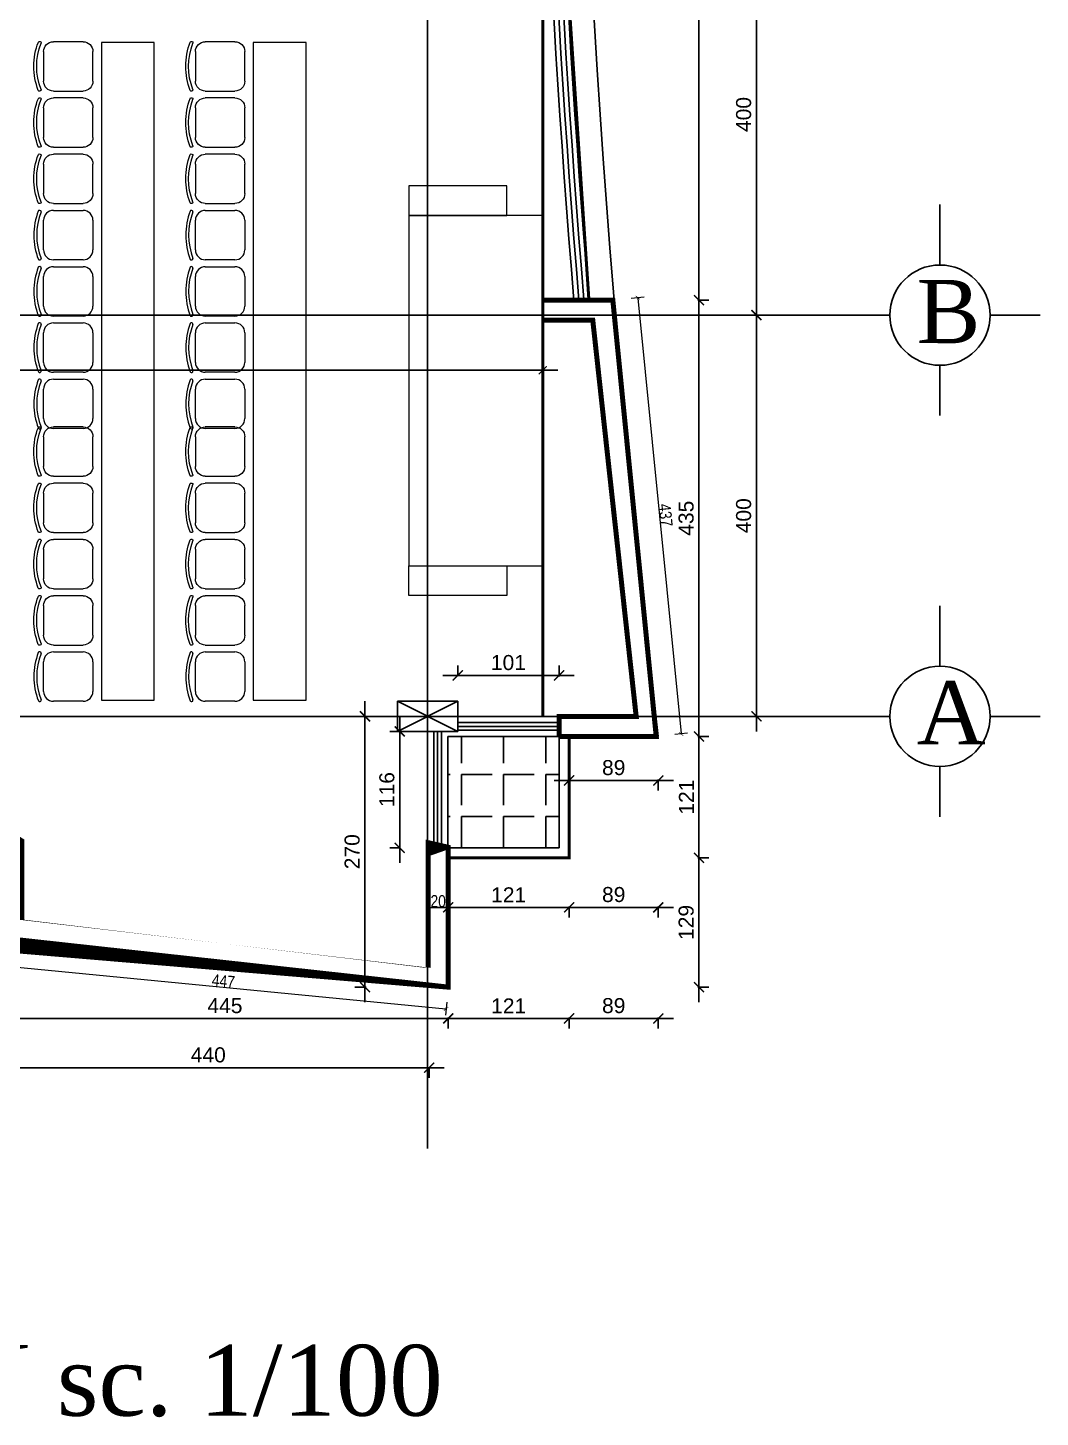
# Model space of a CAD drawing. Extents: x 250879 to 348495, y -51522 to -9360.
# Drawn here: x 280727 to 281737, y -23792 to -22406 of the extents above; entities that cross this region are included whole.
import ezdxf

# ---------------------------------------------------------------- set-up
doc = ezdxf.new("R2010")
doc.units = 0
doc.layers.get('0').update_dxf_attribs({"linetype": 'CONTINUOUS'})
doc.layers.get('DEFPOINTS').update_dxf_attribs({"color": 9, "linetype": 'CONTINUOUS'})
for name, color, linetype in [('AXIS', 1, 'CONTINUOUS'), ('COLUMN', 5, 'CONTINUOUS'), ('FURNITURE', 4, 'CONTINUOUS'), ('TEXT', 3, 'CONTINUOUS'), ('WALL', 7, 'CONTINUOUS'), ('WALL1', 2, 'CONTINUOUS')]:
    doc.layers.add(name, color=color, linetype=linetype)
doc.layers.add('dimention', color=151, linetype='CONTINUOUS', lineweight=13)
doc.layers.add('FURNITURE___EQUIPMENT', color=114, linetype='CONTINUOUS', lineweight=15)
doc.styles.get("Standard").update_dxf_attribs({"font": 'sanss___.ttf', "height": 15})
doc.styles.add('style2', font='romantic.ttf', dxfattribs={"height": 50})
doc.styles.add('yon', font='ARIALN.TTF')
doc.dimstyles.new('CM', dxfattribs={"dimscale": 0, "dimtxt": 12, "dimasz": 0.4, "dimexe": 50, "dimexo": 1000, "dimgap": 0.03, "dimtad": 1, "dimdec": 0, "dimzin": 0, "dimdsep": 46, "dimtxsty": 'yon', "dimblk": 'Ar thick3', "dimcen": 3, "dimdle": 8, "dimse1": 1, "dimse2": 1, "dimclrd": 8, "dimclre": 8, "dimclrt": 30, "dimadec": 0, "dimazin": 0, "dimtfac": 1, "dimtdec": 0, "dimtix": 1, "dimtmove": 1, "dimatfit": 3, "dimfxl": 50, "dimtolj": 1, "dimtzin": 0, "dimlwd": 9, "dimarcsym": 0})
doc.dimstyles.get("Standard").update_dxf_attribs({"dimtxt": 15, "dimasz": 10, "dimexe": 10, "dimexo": 30, "dimgap": 5, "dimtad": 1, "dimdec": 0, "dimdsep": 46, "dimtxsty": 'Standard', "dimblk1": 'ARCHTICK', "dimblk2": 'ARCHTICK', "dimsah": 1, "dimcen": 2.5, "dimdle": 15, "dimclrd": 3, "dimclre": 3, "dimclrt": 3, "dimazin": 0, "dimtfac": 1, "dimtdec": 0, "dimtmove": 2, "dimatfit": 2, "dimldrblk": 'ARCHTICK', "dimfxl": 1.045499999999997, "dimfxlon": 1, "dimtolj": 1, "dimtzin": 0, "dimarcsym": 0})
doc.dimstyles.new('STANDARD$0', dxfattribs={"dimscale": 0, "dimtxt": 12, "dimasz": 8, "dimexe": 15, "dimexo": 0.0625, "dimgap": 2, "dimtad": 1, "dimdec": 0, "dimzin": 0, "dimdsep": 46, "dimtxsty": 'Standard', "dimblk1": 'ARCHTICK', "dimblk2": 'ARCHTICK', "dimsah": 1, "dimcen": 0.09, "dimdle": 15, "dimclrd": 3, "dimclre": 3, "dimclrt": 3, "dimazin": 0, "dimtfac": 1, "dimtdec": 0, "dimtofl": 0, "dimtmove": 1, "dimatfit": 3, "dimldrblk": 'ARCHTICK', "dimfxl": 1.045499999999997, "dimfxlon": 1, "dimtolj": 1, "dimtzin": 0, "dimarcsym": 0})

# ---------------------------------------------------------------- blocks, each defined once
blk = doc.blocks.new('_ARCHTICK')
at = {"color": 0, "linetype": 'ByBlock', "const_width": 0.15}
blk.add_lwpolyline([(-0.5, -0.5), (0.5, 0.5)], dxfattribs=at)
blk = doc.blocks.new('*D134')
at = {"layer": 'DEFPOINTS', "color": 0, "linetype": 'ByBlock', "ltscale": 3, "transparency": 16777216}
for p in [(281387.1204456604, -22692.99755056205), (281453.9355623476, -22692.99755056205), (281446.8180637406, -23093.16213682806)]:
    blk.add_point(p, dxfattribs=at)
at = {"layer": 'WALL1', "color": 3, "linetype": 'ByBlock', "lineweight": -2, "ltscale": 3, "transparency": 16777216}
for p, q in [((281453.9355623476, -23108.16213682806), (281453.9355623476, -22677.99755056205)), ((281452.8900623476, -22692.99755056205), (281463.9355623476, -22692.99755056205)), ((281453.9355623476, -23093.16213682806), (281463.9355623476, -23093.16213682806))]:
    blk.add_line(p, q, dxfattribs=at)
at = {"layer": 'WALL1', "color": 3, "linetype": 'ByBlock', "lineweight": -2, "ltscale": 3, "transparency": 16777216, "xscale": 10, "yscale": 10, "zscale": 10}
for p, rotation in [((281453.9355623476, -22692.99755056205), 90), ((281453.9355623476, -23093.16213682806), 270)]:
    blk.add_blockref('_ARCHTICK', p, dxfattribs=dict(at, rotation=rotation))
at = {"layer": 'WALL1', "color": 3, "linetype": 'ByBlock', "ltscale": 3, "transparency": 16777216, "insert": (281441.2092248991, -22893.07984369501), "char_height": 15, "attachment_point": 5, "rotation": 90}
blk.add_mtext('\\A1;400', dxfattribs=at)
blk = doc.blocks.new('*D135')
at = {"layer": 'DEFPOINTS', "color": 0, "linetype": 'ByBlock', "ltscale": 3, "transparency": 16777216}
for p in [(281453.9355623476, -22292.83296429605), (281453.9355623476, -22292.83296429605), (281387.1204456604, -22692.99755056205)]:
    blk.add_point(p, dxfattribs=at)
at = {"layer": 'WALL1', "color": 3, "linetype": 'ByBlock', "lineweight": -2, "ltscale": 3, "transparency": 16777216}
for p, q in [((281453.9355623476, -22707.99755056205), (281453.9355623476, -22277.83296429605)), ((281453.9355623476, -22292.83296429605), (281443.9355623476, -22292.83296429605)), ((281452.8900623476, -22692.99755056205), (281463.9355623476, -22692.99755056205))]:
    blk.add_line(p, q, dxfattribs=at)
at = {"layer": 'WALL1', "color": 3, "linetype": 'ByBlock', "lineweight": -2, "ltscale": 3, "transparency": 16777216, "xscale": 10, "yscale": 10, "zscale": 10}
for p, rotation in [((281453.9355623476, -22292.83296429605), 90), ((281453.9355623476, -22692.99755056205), 270)]:
    blk.add_blockref('_ARCHTICK', p, dxfattribs=dict(at, rotation=rotation))
at = {"layer": 'WALL1', "color": 3, "linetype": 'ByBlock', "ltscale": 3, "transparency": 16777216, "insert": (281441.2092248991, -22492.91525742901), "char_height": 15, "attachment_point": 5, "rotation": 90}
blk.add_mtext('\\A1;400', dxfattribs=at)
blk = doc.blocks.new('*D140')
at = {"layer": 'DEFPOINTS', "color": 0, "linetype": 'ByBlock', "ltscale": 3, "transparency": 16777216}
for p in [(280687.1739184468, -23435.77807255471), (280687.1739184468, -23443.56578311225), (281127.6507965992, -23435.77807255471)]:
    blk.add_point(p, dxfattribs=at)
at = {"layer": 'WALL1', "color": 3, "linetype": 'ByBlock', "lineweight": -2, "ltscale": 3, "transparency": 16777216}
for p, q in [((281142.6507965992, -23443.56578311225), (280672.1739184468, -23443.56578311225)), ((280687.1739184468, -23443.56578311225), (280687.1739184468, -23453.56578311225)), ((281127.6507965992, -23443.56578311225), (281127.6507965992, -23453.56578311225))]:
    blk.add_line(p, q, dxfattribs=at)
at = {"layer": 'WALL1', "color": 3, "linetype": 'ByBlock', "lineweight": -2, "ltscale": 3, "transparency": 16777216, "xscale": 10, "yscale": 10, "zscale": 10, "rotation": 180}
blk.add_blockref('_ARCHTICK', (280687.1739184468, -23443.56578311225), dxfattribs=at)
at = {"layer": 'WALL1', "color": 3, "linetype": 'ByBlock', "lineweight": -2, "ltscale": 3, "transparency": 16777216, "xscale": 10, "yscale": 10, "zscale": 10}
blk.add_blockref('_ARCHTICK', (281127.6507965992, -23443.56578311225), dxfattribs=at)
at = {"layer": 'WALL1', "color": 3, "linetype": 'ByBlock', "ltscale": 3, "transparency": 16777216, "insert": (280907.412357523, -23430.83944566369), "char_height": 15, "attachment_point": 5}
blk.add_mtext('\\A1;440', dxfattribs=at)
blk = doc.blocks.new('*D142')
at = {"layer": 'DEFPOINTS', "color": 0, "linetype": 'Continuous', "transparency": 16777216}
for p in [(281240.9360987668, -22728.04623160288), (279489.8477660769, -22748.04623160442), (279489.8477660769, -22748.04623160442)]:
    blk.add_point(p, dxfattribs=at)
at = {"layer": 'WALL', "color": 3, "linetype": 'Continuous', "lineweight": -2, "transparency": 16777216}
for p, q in [((279489.8477660769, -22748.04623160442), (279489.8477660769, -22733.04623160442)), ((281255.9360987668, -22748.04623160442), (279474.8477660769, -22748.04623160442)), ((281240.9360987668, -22747.00073160442), (281240.9360987668, -22763.04623160442))]:
    blk.add_line(p, q, dxfattribs=at)
at = {"layer": 'WALL', "color": 3, "linetype": 'Continuous', "lineweight": -2, "transparency": 16777216, "xscale": 8, "yscale": 8, "zscale": 8, "rotation": 180}
blk.add_blockref('_ARCHTICK', (279489.8477660769, -22748.04623160442), dxfattribs=at)
at = {"layer": 'WALL', "color": 3, "linetype": 'Continuous', "lineweight": -2, "transparency": 16777216, "xscale": 8, "yscale": 8, "zscale": 8}
blk.add_blockref('_ARCHTICK', (281240.9360987668, -22748.04623160442), dxfattribs=at)
at = {"layer": 'WALL', "color": 3, "linetype": 'Continuous', "transparency": 16777216, "insert": (280365.3919324218, -22738.31989415587), "char_height": 15, "attachment_point": 5}
blk.add_mtext('\\A1;1751', dxfattribs=at)
blk = doc.blocks.new('*D202')
at = {"layer": 'DEFPOINTS', "color": 0, "linetype": 'ByBlock', "ltscale": 3, "transparency": 16777216}
for p in [(281267.183800249, -23113.16213682841), (281356.1204456605, -23113.16213682806), (281356.1204456605, -23157.08434912993)]:
    blk.add_point(p, dxfattribs=at)
at = {"layer": 'WALL1', "color": 3, "linetype": 'ByBlock', "lineweight": -2, "ltscale": 3, "transparency": 16777216}
for p, q in [((281252.183800249, -23157.08434912993), (281371.1204456605, -23157.08434912993)), ((281267.183800249, -23156.03884912993), (281267.183800249, -23167.08434912993)), ((281356.1204456605, -23156.03884912993), (281356.1204456605, -23167.08434912993))]:
    blk.add_line(p, q, dxfattribs=at)
at = {"layer": 'WALL1', "color": 3, "linetype": 'ByBlock', "lineweight": -2, "ltscale": 3, "transparency": 16777216, "xscale": 10, "yscale": 10, "zscale": 10, "rotation": 180}
blk.add_blockref('_ARCHTICK', (281267.183800249, -23157.08434912993), dxfattribs=at)
at = {"layer": 'WALL1', "color": 3, "linetype": 'ByBlock', "lineweight": -2, "ltscale": 3, "transparency": 16777216, "xscale": 10, "yscale": 10, "zscale": 10}
blk.add_blockref('_ARCHTICK', (281356.1204456605, -23157.08434912993), dxfattribs=at)
at = {"layer": 'WALL1', "color": 3, "linetype": 'ByBlock', "ltscale": 3, "transparency": 16777216, "insert": (281311.6521229548, -23144.35801168137), "char_height": 15, "attachment_point": 5}
blk.add_mtext('\\A1;89', dxfattribs=at)
blk = doc.blocks.new('COLUMN')
at = {"layer": 'AXIS'}
for p, q in [((236924.6994773077, -9644.256519553426), (236984.6994773077, -9674.256519553426)), ((236984.6994773077, -9644.256519553426), (236924.6994773077, -9674.256519553426))]:
    blk.add_line(p, q, dxfattribs=at)
at = {"layer": 'COLUMN'}
blk.add_lwpolyline([(236924.6994773077, -9644.256519553426), (236984.6994773077, -9644.256519553426), (236984.6994773077, -9674.256519553426), (236924.6994773077, -9674.256519553426)], close=True, dxfattribs=at)
blk = doc.blocks.new('TAB-5')
at = {"layer": 'FURNITURE', "lineweight": 0}
for p, q in [((-538.5593820248613, 1187.717737320665), (-238.5593820248614, 1187.717737320665)), ((-638.5593820248612, 787.7177373206648), (-638.5593820248612, 1087.717737320665)), ((-138.5593820248614, 1087.717737320665), (-138.5593820248614, 787.7177373206648)), ((-238.5593820248614, 687.7177373206648), (-538.5593820248613, 687.7177373206648))]:
    blk.add_line(p, q, dxfattribs=at)
for centre, radius, start, end in [((-388.5593820248613, 605.2085788946424), 680.9450584492434, 69.01053085055398, 111.1600114432705), ((-620.8146965580526, 1229.186364258959), 20.08761812919474, 170.1282860094224, 222.6470650149485), ((-630.7529582679854, 1230.9158132179), 9.999999999999998, 111.1600114432705, 170.1282860094224), ((-538.5593820248613, 1087.717737320665), 100, 90, 180), ((-628.2345515308552, 1222.352200689303), 9.999999999999998, 222.6470650149485, 291.2242812019994), ((-388.5593820248613, 605.2085788946424), 652.0501769492972, 68.89477812325246, 111.2242812019992), ((-238.5593820248614, 1087.717737320665), 100, 0, 90), ((-150.1671394524164, 1222.848907468171), 9.999999999999998, 248.8947781232525, 321.0795235193371), ((-148.2293088491424, 1231.633935489677), 9.999999999999998, 14.04189009814388, 69.01053085055398), ((-158.0154947548872, 1229.186364258959), 20.08761812919474, 321.0795235193371, 14.04189009814388), ((-538.5593820248613, 787.7177373206648), 100, 180, 270), ((-238.5593820248614, 787.7177373206648), 100, 270, 0)]:
    blk.add_arc(centre, radius, start, end, dxfattribs=at)
blk = doc.blocks.new('*D1261')
at = {"layer": 'DEFPOINTS', "color": 0, "linetype": 'ByBlock', "ltscale": 3, "transparency": 16777216}
for p in [(280701.4425524132, -23319.88118622795), (281146.6216460865, -23363.16213682573), (281146.6216460865, -23394.47647080908)]:
    blk.add_point(p, dxfattribs=at)
at = {"layer": 'WALL1', "color": 3, "linetype": 'ByBlock', "lineweight": -2, "ltscale": 3, "transparency": 16777216}
for p, q in [((280686.4425524132, -23394.47647080908), (281161.6216460865, -23394.47647080908)), ((280701.4425524132, -23393.43097080908), (280701.4425524132, -23404.47647080908)), ((281146.6216460865, -23393.43097080908), (281146.6216460865, -23404.47647080908))]:
    blk.add_line(p, q, dxfattribs=at)
at = {"layer": 'WALL1', "color": 3, "linetype": 'ByBlock', "lineweight": -2, "ltscale": 3, "transparency": 16777216, "xscale": 10, "yscale": 10, "zscale": 10, "rotation": 180}
blk.add_blockref('_ARCHTICK', (280701.4425524132, -23394.47647080908), dxfattribs=at)
at = {"layer": 'WALL1', "color": 3, "linetype": 'ByBlock', "lineweight": -2, "ltscale": 3, "transparency": 16777216, "xscale": 10, "yscale": 10, "zscale": 10}
blk.add_blockref('_ARCHTICK', (281146.6216460865, -23394.47647080908), dxfattribs=at)
at = {"layer": 'WALL1', "color": 3, "linetype": 'ByBlock', "ltscale": 3, "transparency": 16777216, "insert": (280924.0320992499, -23381.75013336052), "char_height": 15, "attachment_point": 5}
blk.add_mtext('\\A1;445', dxfattribs=at)
blk = doc.blocks.new('*D1262')
at = {"layer": 'DEFPOINTS', "color": 0, "linetype": 'ByBlock', "ltscale": 3, "transparency": 16777216}
for p in [(281267.183800249, -23234.22549141667), (281146.6216460865, -23363.16213682573), (281267.183800249, -23394.47647080908)]:
    blk.add_point(p, dxfattribs=at)
at = {"layer": 'WALL1', "color": 3, "linetype": 'ByBlock', "lineweight": -2, "ltscale": 3, "transparency": 16777216}
for p, q in [((281131.6216460865, -23394.47647080908), (281282.183800249, -23394.47647080908)), ((281146.6216460865, -23393.43097080908), (281146.6216460865, -23404.47647080908)), ((281267.183800249, -23393.43097080908), (281267.183800249, -23404.47647080908))]:
    blk.add_line(p, q, dxfattribs=at)
at = {"layer": 'WALL1', "color": 3, "linetype": 'ByBlock', "lineweight": -2, "ltscale": 3, "transparency": 16777216, "xscale": 10, "yscale": 10, "zscale": 10, "rotation": 180}
blk.add_blockref('_ARCHTICK', (281146.6216460865, -23394.47647080908), dxfattribs=at)
at = {"layer": 'WALL1', "color": 3, "linetype": 'ByBlock', "lineweight": -2, "ltscale": 3, "transparency": 16777216, "xscale": 10, "yscale": 10, "zscale": 10}
blk.add_blockref('_ARCHTICK', (281267.183800249, -23394.47647080908), dxfattribs=at)
at = {"layer": 'WALL1', "color": 3, "linetype": 'ByBlock', "ltscale": 3, "transparency": 16777216, "insert": (281206.9027231678, -23381.97647080908), "char_height": 15, "attachment_point": 5}
blk.add_mtext('\\A1;121', dxfattribs=at)
blk = doc.blocks.new('*D1263')
at = {"layer": 'DEFPOINTS', "color": 0, "linetype": 'ByBlock', "ltscale": 3, "transparency": 16777216}
for p in [(281356.1204456615, -23113.16213683572), (281267.183800249, -23234.22549141667), (281356.1204456615, -23394.47647080908)]:
    blk.add_point(p, dxfattribs=at)
at = {"layer": 'WALL1', "color": 3, "linetype": 'ByBlock', "lineweight": -2, "ltscale": 3, "transparency": 16777216}
for p, q in [((281252.183800249, -23394.47647080908), (281371.1204456615, -23394.47647080908)), ((281267.183800249, -23393.43097080908), (281267.183800249, -23404.47647080908)), ((281356.1204456615, -23393.43097080908), (281356.1204456615, -23404.47647080908))]:
    blk.add_line(p, q, dxfattribs=at)
at = {"layer": 'WALL1', "color": 3, "linetype": 'ByBlock', "lineweight": -2, "ltscale": 3, "transparency": 16777216, "xscale": 10, "yscale": 10, "zscale": 10, "rotation": 180}
blk.add_blockref('_ARCHTICK', (281267.183800249, -23394.47647080908), dxfattribs=at)
at = {"layer": 'WALL1', "color": 3, "linetype": 'ByBlock', "lineweight": -2, "ltscale": 3, "transparency": 16777216, "xscale": 10, "yscale": 10, "zscale": 10}
blk.add_blockref('_ARCHTICK', (281356.1204456615, -23394.47647080908), dxfattribs=at)
at = {"layer": 'WALL1', "color": 3, "linetype": 'ByBlock', "ltscale": 3, "transparency": 16777216, "insert": (281311.6521229552, -23381.75013336052), "char_height": 15, "attachment_point": 5}
blk.add_mtext('\\A1;89', dxfattribs=at)
blk = doc.blocks.new('*D1264')
at = {"layer": 'DEFPOINTS', "color": 0, "linetype": 'ByBlock', "ltscale": 3, "transparency": 16777216}
for p in [(281072.8679392337, -23093.16213682806), (281063.6329691011, -23363.16213682573), (281146.6216460865, -23363.16213682573)]:
    blk.add_point(p, dxfattribs=at)
at = {"layer": 'WALL1', "color": 3, "linetype": 'ByBlock', "lineweight": -2, "ltscale": 3, "transparency": 16777216}
for p, q in [((281063.6329691011, -23078.16213682806), (281063.6329691011, -23378.16213682573)), ((281063.6329691011, -23093.16213682806), (281053.6329691011, -23093.16213682806)), ((281064.6784691011, -23363.16213682573), (281053.6329691011, -23363.16213682573))]:
    blk.add_line(p, q, dxfattribs=at)
at = {"layer": 'WALL1', "color": 3, "linetype": 'ByBlock', "lineweight": -2, "ltscale": 3, "transparency": 16777216, "xscale": 10, "yscale": 10, "zscale": 10}
for p, rotation in [((281063.6329691011, -23093.16213682806), 90), ((281063.6329691011, -23363.16213682573), 270)]:
    blk.add_blockref('_ARCHTICK', p, dxfattribs=dict(at, rotation=rotation))
at = {"layer": 'WALL1', "color": 3, "linetype": 'ByBlock', "ltscale": 3, "transparency": 16777216, "insert": (281050.9066316525, -23228.16213682685), "char_height": 15, "attachment_point": 5, "rotation": 90}
blk.add_mtext('\\A1;270', dxfattribs=at)
blk = doc.blocks.new('Ar thick3')
at = {"layer": 'dimention'}
blk.add_line((0, 16.22270537386066), (0, -16.22270537385884), dxfattribs=at)
at = {"layer": 'dimention', "const_width": 1.5}
blk.add_lwpolyline([(-5, -5.099295543877815), (5, 4.900704456122184)], dxfattribs=at)
blk = doc.blocks.new('*D1265')
at = {"layer": 'DEFPOINTS', "color": 0, "linetype": 'Continuous', "transparency": 16777216}
for p in [(281126.6216460863, -23283.69381412002), (281146.6216460865, -23283.69381412002), (281146.6216460865, -23283.69381412002)]:
    blk.add_point(p, dxfattribs=at)
at = {"layer": 'WALL', "color": 8, "linetype": 'Continuous', "lineweight": 9, "transparency": 16777216}
blk.add_line((281127.0216460863, -23283.69381412002), (281146.2216460864, -23283.69381412002), dxfattribs=at)
at = {"layer": 'WALL', "color": 8, "linetype": 'Continuous', "lineweight": 9, "transparency": 16777216, "xscale": 0.4, "yscale": 0.4, "zscale": 0.4, "rotation": 180}
blk.add_blockref('Ar thick3', (281126.6216460863, -23283.69381412002), dxfattribs=at)
at = {"layer": 'WALL', "color": 8, "linetype": 'Continuous', "lineweight": 9, "transparency": 16777216, "xscale": 0.4, "yscale": 0.4, "zscale": 0.4}
blk.add_blockref('Ar thick3', (281146.6216460865, -23283.69381412002), dxfattribs=at)
at = {"layer": 'WALL', "color": 30, "linetype": 'Continuous', "transparency": 16777216, "insert": (281136.6216460863, -23277.53693826736), "char_height": 12, "attachment_point": 5, "style": 'yon'}
blk.add_mtext('\\A1;20', dxfattribs=at)
blk = doc.blocks.new('*D1266')
at = {"layer": 'DEFPOINTS', "color": 0, "linetype": 'ByBlock', "ltscale": 3, "transparency": 16777216}
for p in [(281267.183800249, -23234.22549141667), (281146.6216460865, -23283.69381412002), (281267.183800249, -23283.69381412002)]:
    blk.add_point(p, dxfattribs=at)
at = {"layer": 'WALL1', "color": 3, "linetype": 'ByBlock', "lineweight": -2, "ltscale": 3, "transparency": 16777216}
for p, q in [((281146.6216460865, -23283.69381412002), (281146.6216460865, -23273.69381412002)), ((281131.6216460865, -23283.69381412002), (281282.183800249, -23283.69381412002)), ((281267.183800249, -23282.64831412002), (281267.183800249, -23293.69381412002))]:
    blk.add_line(p, q, dxfattribs=at)
at = {"layer": 'WALL1', "color": 3, "linetype": 'ByBlock', "lineweight": -2, "ltscale": 3, "transparency": 16777216, "xscale": 10, "yscale": 10, "zscale": 10, "rotation": 180}
blk.add_blockref('_ARCHTICK', (281146.6216460865, -23283.69381412002), dxfattribs=at)
at = {"layer": 'WALL1', "color": 3, "linetype": 'ByBlock', "lineweight": -2, "ltscale": 3, "transparency": 16777216, "xscale": 10, "yscale": 10, "zscale": 10}
blk.add_blockref('_ARCHTICK', (281267.183800249, -23283.69381412002), dxfattribs=at)
at = {"layer": 'WALL1', "color": 3, "linetype": 'ByBlock', "ltscale": 3, "transparency": 16777216, "insert": (281206.9027231677, -23271.19381412002), "char_height": 15, "attachment_point": 5}
blk.add_mtext('\\A1;121', dxfattribs=at)
blk = doc.blocks.new('*D1267')
at = {"layer": 'DEFPOINTS', "color": 0, "linetype": 'ByBlock', "ltscale": 3, "transparency": 16777216}
for p in [(281356.1204456615, -23113.16213683572), (281267.183800249, -23234.22549141667), (281356.1204456615, -23283.69381412002)]:
    blk.add_point(p, dxfattribs=at)
at = {"layer": 'WALL1', "color": 3, "linetype": 'ByBlock', "lineweight": -2, "ltscale": 3, "transparency": 16777216}
for p, q in [((281252.183800249, -23283.69381412002), (281371.1204456615, -23283.69381412002)), ((281267.183800249, -23282.64831412002), (281267.183800249, -23293.69381412002)), ((281356.1204456615, -23282.64831412002), (281356.1204456615, -23293.69381412002))]:
    blk.add_line(p, q, dxfattribs=at)
at = {"layer": 'WALL1', "color": 3, "linetype": 'ByBlock', "lineweight": -2, "ltscale": 3, "transparency": 16777216, "xscale": 10, "yscale": 10, "zscale": 10, "rotation": 180}
blk.add_blockref('_ARCHTICK', (281267.183800249, -23283.69381412002), dxfattribs=at)
at = {"layer": 'WALL1', "color": 3, "linetype": 'ByBlock', "lineweight": -2, "ltscale": 3, "transparency": 16777216, "xscale": 10, "yscale": 10, "zscale": 10}
blk.add_blockref('_ARCHTICK', (281356.1204456615, -23283.69381412002), dxfattribs=at)
at = {"layer": 'WALL1', "color": 3, "linetype": 'ByBlock', "ltscale": 3, "transparency": 16777216, "insert": (281311.6521229552, -23270.96747667146), "char_height": 15, "attachment_point": 5}
blk.add_mtext('\\A1;89', dxfattribs=at)
blk = doc.blocks.new('*D1268')
at = {"layer": 'DEFPOINTS', "color": 0, "linetype": 'ByBlock', "ltscale": 3, "transparency": 16777216}
for p in [(281098.2665309744, -23108.16213682806), (281116.7376831778, -23108.16213682806), (281126.6216460861, -23224.22549141428)]:
    blk.add_point(p, dxfattribs=at)
at = {"layer": 'WALL1', "color": 3, "linetype": 'ByBlock', "lineweight": -2, "ltscale": 3, "transparency": 16777216}
for p, q in [((281098.2665309744, -23239.22549141428), (281098.2665309744, -23093.16213682806)), ((281098.2665309744, -23108.16213682806), (281088.2665309744, -23108.16213682806)), ((281098.2665309744, -23224.22549141428), (281088.2665309744, -23224.22549141428))]:
    blk.add_line(p, q, dxfattribs=at)
at = {"layer": 'WALL1', "color": 3, "linetype": 'ByBlock', "lineweight": -2, "ltscale": 3, "transparency": 16777216, "xscale": 10, "yscale": 10, "zscale": 10}
for p, rotation in [((281098.2665309744, -23108.16213682806), 90), ((281098.2665309744, -23224.22549141428), 270)]:
    blk.add_blockref('_ARCHTICK', p, dxfattribs=dict(at, rotation=rotation))
at = {"layer": 'WALL1', "color": 3, "linetype": 'ByBlock', "ltscale": 3, "transparency": 16777216, "insert": (281085.52990546, -23166.19381412113), "char_height": 15, "attachment_point": 5, "rotation": 90}
blk.add_mtext('\\A1;116', dxfattribs=at)
blk = doc.blocks.new('*D1269')
at = {"layer": 'DEFPOINTS', "color": 0, "linetype": 'ByBlock', "ltscale": 3, "transparency": 16777216}
for p in [(281257.1838002485, -23052.31479336496), (281156.1204456605, -23078.16213682806), (281257.1838002485, -23093.16213682806)]:
    blk.add_point(p, dxfattribs=at)
at = {"layer": 'WALL1', "color": 3, "linetype": 'ByBlock', "lineweight": -2, "ltscale": 3, "transparency": 16777216}
for p, q in [((281156.1204456605, -23052.31479336496), (281156.1204456605, -23042.31479336496)), ((281257.1838002485, -23053.36029336496), (281257.1838002485, -23042.31479336496)), ((281141.1204456605, -23052.31479336496), (281272.1838002485, -23052.31479336496))]:
    blk.add_line(p, q, dxfattribs=at)
at = {"layer": 'WALL1', "color": 3, "linetype": 'ByBlock', "lineweight": -2, "ltscale": 3, "transparency": 16777216, "xscale": 10, "yscale": 10, "zscale": 10, "rotation": 180}
blk.add_blockref('_ARCHTICK', (281156.1204456605, -23052.31479336496), dxfattribs=at)
at = {"layer": 'WALL1', "color": 3, "linetype": 'ByBlock', "lineweight": -2, "ltscale": 3, "transparency": 16777216, "xscale": 10, "yscale": 10, "zscale": 10}
blk.add_blockref('_ARCHTICK', (281257.1838002485, -23052.31479336496), dxfattribs=at)
at = {"layer": 'WALL1', "color": 3, "linetype": 'ByBlock', "ltscale": 3, "transparency": 16777216, "insert": (281206.6521229545, -23039.5884559164), "char_height": 15, "attachment_point": 5}
blk.add_mtext('\\A1;101', dxfattribs=at)
blk = doc.blocks.new('*D1270')
at = {"layer": 'DEFPOINTS', "color": 0, "linetype": 'ByBlock', "ltscale": 3, "transparency": 16777216}
for p in [(281267.183800249, -23234.22549141667), (281396.6421138745, -23234.22549141667), (281146.6216460865, -23363.16213682573)]:
    blk.add_point(p, dxfattribs=at)
at = {"layer": 'WALL1', "color": 3, "linetype": 'ByBlock', "lineweight": -2, "ltscale": 3, "transparency": 16777216}
for p, q in [((281396.6421138745, -23378.16213682573), (281396.6421138745, -23219.22549141667)), ((281395.5966138745, -23234.22549141667), (281406.6421138745, -23234.22549141667)), ((281395.5966138745, -23363.16213682573), (281406.6421138745, -23363.16213682573))]:
    blk.add_line(p, q, dxfattribs=at)
at = {"layer": 'WALL1', "color": 3, "linetype": 'ByBlock', "lineweight": -2, "ltscale": 3, "transparency": 16777216, "xscale": 10, "yscale": 10, "zscale": 10}
for p, rotation in [((281396.6421138745, -23234.22549141667), 90), ((281396.6421138745, -23363.16213682573), 270)]:
    blk.add_blockref('_ARCHTICK', p, dxfattribs=dict(at, rotation=rotation))
at = {"layer": 'WALL1', "color": 3, "linetype": 'ByBlock', "ltscale": 3, "transparency": 16777216, "insert": (281383.915776426, -23298.69381412116), "char_height": 15, "attachment_point": 5, "rotation": 90}
blk.add_mtext('\\A1;129', dxfattribs=at)
blk = doc.blocks.new('*D1271')
at = {"layer": 'DEFPOINTS', "color": 0, "linetype": 'ByBlock', "ltscale": 3, "transparency": 16777216}
for p in [(281354.0327024756, -23113.1621368244), (281396.6421138745, -23113.1621368244), (281267.183800249, -23234.22549141667)]:
    blk.add_point(p, dxfattribs=at)
at = {"layer": 'WALL1', "color": 3, "linetype": 'ByBlock', "lineweight": -2, "ltscale": 3, "transparency": 16777216}
for p, q in [((281396.6421138745, -23249.22549141667), (281396.6421138745, -23098.1621368244)), ((281395.5966138745, -23113.1621368244), (281406.6421138745, -23113.1621368244)), ((281395.5966138745, -23234.22549141667), (281406.6421138745, -23234.22549141667))]:
    blk.add_line(p, q, dxfattribs=at)
at = {"layer": 'WALL1', "color": 3, "linetype": 'ByBlock', "lineweight": -2, "ltscale": 3, "transparency": 16777216, "xscale": 10, "yscale": 10, "zscale": 10}
for p, rotation in [((281396.6421138745, -23113.1621368244), 90), ((281396.6421138745, -23234.22549141667), 270)]:
    blk.add_blockref('_ARCHTICK', p, dxfattribs=dict(at, rotation=rotation))
at = {"layer": 'WALL1', "color": 3, "linetype": 'ByBlock', "ltscale": 3, "transparency": 16777216, "insert": (281384.1421138745, -23173.69381412049), "char_height": 15, "attachment_point": 5, "rotation": 90}
blk.add_mtext('\\A1;121', dxfattribs=at)
blk = doc.blocks.new('*D1272')
at = {"layer": 'DEFPOINTS', "color": 0, "linetype": 'ByBlock', "ltscale": 3, "transparency": 16777216}
for p in [(281310.7517518752, -22677.99755055857), (281396.6421138745, -22677.99755055857), (281354.0327024756, -23113.1621368244)]:
    blk.add_point(p, dxfattribs=at)
at = {"layer": 'WALL1', "color": 3, "linetype": 'ByBlock', "lineweight": -2, "ltscale": 3, "transparency": 16777216}
for p, q in [((281396.6421138745, -23128.1621368244), (281396.6421138745, -22662.99755055857)), ((281395.5966138745, -22677.99755055857), (281406.6421138745, -22677.99755055857)), ((281395.5966138745, -23113.1621368244), (281406.6421138745, -23113.1621368244))]:
    blk.add_line(p, q, dxfattribs=at)
at = {"layer": 'WALL1', "color": 3, "linetype": 'ByBlock', "lineweight": -2, "ltscale": 3, "transparency": 16777216, "xscale": 10, "yscale": 10, "zscale": 10}
for p, rotation in [((281396.6421138745, -22677.99755055857), 90), ((281396.6421138745, -23113.1621368244), 270)]:
    blk.add_blockref('_ARCHTICK', p, dxfattribs=dict(at, rotation=rotation))
at = {"layer": 'WALL1', "color": 3, "linetype": 'ByBlock', "ltscale": 3, "transparency": 16777216, "insert": (281383.9054883601, -22895.57984369144), "char_height": 15, "attachment_point": 5, "rotation": 90}
blk.add_mtext('\\A1;435', dxfattribs=at)
blk = doc.blocks.new('*D1273')
at = {"layer": 'DEFPOINTS', "color": 0, "linetype": 'ByBlock', "ltscale": 3, "transparency": 16777216}
for p in [(281310.8394950616, -20707.83296429606), (281396.6421138745, -20707.83296429606), (281310.7517518752, -22677.99755055857)]:
    blk.add_point(p, dxfattribs=at)
at = {"layer": 'WALL1', "color": 3, "linetype": 'ByBlock', "lineweight": -2, "ltscale": 3, "transparency": 16777216}
for p, q in [((281396.6421138745, -22692.99755055857), (281396.6421138745, -20692.83296429606)), ((281395.5966138745, -20707.83296429606), (281406.6421138745, -20707.83296429606)), ((281395.5966138745, -22677.99755055857), (281406.6421138745, -22677.99755055857))]:
    blk.add_line(p, q, dxfattribs=at)
at = {"layer": 'WALL1', "color": 3, "linetype": 'ByBlock', "lineweight": -2, "ltscale": 3, "transparency": 16777216, "xscale": 10, "yscale": 10, "zscale": 10}
for p, rotation in [((281396.6421138745, -20707.83296429606), 90), ((281396.6421138745, -22677.99755055857), 270)]:
    blk.add_blockref('_ARCHTICK', p, dxfattribs=dict(at, rotation=rotation))
at = {"layer": 'WALL1', "color": 3, "linetype": 'ByBlock', "ltscale": 3, "transparency": 16777216, "insert": (281383.915776426, -21692.91525742727), "char_height": 15, "attachment_point": 5, "rotation": 90}
blk.add_mtext('\\A1;1970', dxfattribs=at)
blk = doc.blocks.new('*D1276')
at = {"layer": 'DEFPOINTS', "color": 0, "linetype": 'Continuous', "transparency": 16777216}
for p in [(280701.442552413, -23319.88118622791), (281146.6216460865, -23363.16213682573), (281144.5153972637, -23384.82658571177)]:
    blk.add_point(p, dxfattribs=at)
at = {"layer": 'WALL', "color": 8, "linetype": 'Continuous', "lineweight": 9, "transparency": 16777216}
blk.add_line((280699.7344264851, -23341.58434119335), (281144.1172743689, -23384.78787963237), dxfattribs=at)
at = {"layer": 'WALL', "color": 8, "linetype": 'Continuous', "lineweight": 9, "transparency": 16777216, "xscale": 0.4, "yscale": 0.4, "zscale": 0.4}
for p, rotation in [((280699.3363035902, -23341.54563511395), 174.4470736135781), ((281144.5153972637, -23384.82658571177), 354.4470736135781)]:
    blk.add_blockref('Ar thick3', p, dxfattribs=dict(at, rotation=rotation))
at = {"layer": 'WALL', "color": 30, "linetype": 'Continuous', "transparency": 16777216, "insert": (280922.5093445738, -23357.18440777273), "char_height": 12, "attachment_point": 5, "rotation": 354.44707361357814, "style": 'yon'}
blk.add_mtext('\\A1;447', dxfattribs=at)
blk = doc.blocks.new('*D1280')
at = {"layer": 'DEFPOINTS', "color": 0, "linetype": 'Continuous', "transparency": 16777216}
for p in [(281310.7517518751, -22677.99755055857), (281354.0327024756, -23113.16213682439), (281378.8803548302, -23110.69081896435)]:
    blk.add_point(p, dxfattribs=at)
at = {"layer": 'WALL', "color": 8, "linetype": 'Continuous', "lineweight": 9, "transparency": 16777216}
blk.add_line((281335.6389924301, -22675.92426884562), (281378.8407666298, -23110.29278281725), dxfattribs=at)
at = {"layer": 'WALL', "color": 8, "linetype": 'Continuous', "lineweight": 9, "transparency": 16777216, "xscale": 0.4, "yscale": 0.4, "zscale": 0.4}
for p, rotation in [((281335.5994042297, -22675.52623269852), 95.67989043135609), ((281378.8803548302, -23110.69081896435), 275.6798904313561)]:
    blk.add_blockref('Ar thick3', p, dxfattribs=dict(at, rotation=rotation))
at = {"layer": 'WALL', "color": 30, "linetype": 'Continuous', "transparency": 16777216, "insert": (281363.3665273864, -22892.49917674472), "char_height": 12, "attachment_point": 5, "rotation": 275.67989043135606, "style": 'yon'}
blk.add_mtext('\\A1;437', dxfattribs=at)

msp = doc.modelspace()

# ---------------------------------------------------------------- hatches: boundary and pattern name
at = {"layer": 'AXIS'}
h = msp.add_hatch(dxfattribs=at)
h.set_pattern_fill('ANGLE', color=256, scale=6, style=0)
h.set_pattern_definition([(0, (42650.1482887693, -31952.25407011545), (0, -41.91), [30.48, -11.43]), (270, (42650.1482887693, -31952.25407011545), (-41.91, -2.566247367613279e-15), [30.48, -11.43])])
h.paths.add_polyline_path([(281257.183800249, -23224.22549141667), (281146.1204456604, -23224.22549141661), (281146.1204456604, -23113.16213682809), (281257.183800249, -23113.16213682838)])

# ---------------------------------------------------------------- linework, layer by layer
for p, q in [((281126.1204456605, -19847.67119970313), (281126.1204456605, -23524.12586554483)), ((281636.8652390891, -22643.05459095383), (281636.8652390891, -22582.62594127067)), ((281485.6902843094, -22692.99755056421), (279144.1029401136, -22692.99755055977)), ((279245.2779274294, -22692.99755056208), (281586.8652716252, -22692.99755056208)), ((281686.8652390891, -22693.05459095383), (281736.8652390891, -22693.05459095383)), ((281636.8652390891, -22743.05459095383), (281636.8652390891, -22793.05459095383)), ((281636.8652390891, -23043.21917721981), (281636.8652390891, -22982.79052753665)), ((279249.9914963326, -23093.16213682806), (281586.8652716252, -23093.16213682806)), ((281686.8652390891, -23093.21917721981), (281736.8652390891, -23093.21917721981)), ((281636.8652390891, -23143.21917721981), (281636.8652390891, -23193.21917721981))]:
    msp.add_line(p, q, dxfattribs=at)
for centre in [(281636.8652390891, -22693.05459095383), (281636.8652390891, -23093.21917721981)]:
    msp.add_circle(centre, 50, dxfattribs=at)
at = {"layer": 'FURNITURE', "ltscale": 3}
for points in [[(281156.1204456605, -23106.99107722731), (281156.1204456605, -23099.33319642898), (281257.183800249, -23099.3331964292), (281257.183800249, -23106.99107722753)], [(281139.9493860597, -23108.16213682806), (281132.2915052613, -23108.16213682806), (281132.2915052613, -23224.22549141658), (281139.9493860597, -23224.22549141658)]]:
    msp.add_lwpolyline(points, close=True, dxfattribs=at)
at = {"layer": 'FURNITURE'}
msp.add_lwpolyline([(281267.183800249, -23113.16213682806), (281267.183800249, -23234.22549141667), (281146.1204456604, -23234.22549141661)], dxfattribs=at)
msp.add_lwpolyline([(281146.1204456605, -23113.16213682809), (281257.183800249, -23113.16213682815), (281257.183800249, -23224.22549141667), (281146.1204456605, -23224.22549141661)], close=True, dxfattribs=at)
at = {"layer": 'FURNITURE', "ltscale": 3}
for points in [[(281146.1204456604, -23113.162136828), (281146.1204456604, -23244.22549141658)], [(281146.1204456604, -23113.16213682809), (281277.183800249, -23113.16213682844)]]:
    msp.add_lwpolyline(points, dxfattribs=at)
at = {"layer": 'FURNITURE'}
for radius in [11924.27436566749, 11914.27436566749]:
    msp.add_arc((293160.4054015597, -21692.91525742906), radius, 175.2613087707512, 184.7386912292324, dxfattribs=at)
at = {"layer": 'FURNITURE___EQUIPMENT'}
for points in [[(280853.5782410874, -22421.02241168585), (280800.8540964563, -22421.02241168585), (280800.8540964564, -23076.88888770831), (280853.5782410874, -23076.88888770831)], [(281005.011923726, -22421.02241168585), (280952.2877790949, -22421.02241168585), (280952.2877790949, -23076.88888770831), (281005.0119237259, -23076.88888770831)], [(281107.2165115909, -22593.72982395895), (281205.1762810263, -22593.72982395895), (281205.1762810263, -22564.05252238084), (281107.2165115909, -22564.05252238084)], [(281241.1204456605, -22942.93102050957), (281241.1204456605, -22593.72982395895), (281107.2165115909, -22593.72982395895), (281107.2165115909, -22942.93102050957)], [(281107.2165115909, -22942.93102050957), (281205.1762810263, -22942.93102050957), (281205.1762810263, -22972.60832208768), (281107.2165115909, -22972.60832208768)]]:
    msp.add_lwpolyline(points, close=True, dxfattribs=at)
at = {"layer": 'WALL', "color": 4, "linetype": 'Continuous', "const_width": 3}
msp.add_lwpolyline([(281261.2444057, -22292.8329642961), (281286.8560823214, -22677.17143547373), (281310.7517518752, -22677.99755055857), (281354.0327024756, -23113.1621368244), (281267.183800249, -23113.16213682841), (281267.183800249, -23234.22549141667), (281146.6216460865, -23234.22549141661), (281146.6216460865, -23363.16213682573), (280924.0320992499, -23341.52166152684), (280701.4425524132, -23319.88118622795), (280701.4425524128, -23234.22549141661), (280029.5256593241, -23234.22549141661), (280029.5256593241, -23319.88118622897), (279806.9361124876, -23341.52166152855), (279584.346565651, -23363.16213682812), (279584.3465656507, -23234.22549141661), (279463.7844114885, -23234.22549141667), (279463.784411488, -23113.16213682847), (279374.8477660682, -23113.16213690047), (279420.2164598616, -22677.99755056024), (279444.7174527631, -22292.8329642961)], dxfattribs=at)
at = {"layer": 'WALL', "linetype": 'Continuous', "const_width": 3}
for points in [[(281241.1204456605, -22307.8329642961), (281241.1204456605, -23093.16213682806)], [(281241.1204456605, -22592.91525742905), (281241.120445661, -22697.99755055886)]]:
    msp.add_lwpolyline(points, dxfattribs=at)
at = {"layer": 'WALL', "linetype": 'Continuous', "ltscale": 3, "const_width": 5}
for points in [[(281257.1838002485, -23113.16213682515), (281354.0327024756, -23113.1621368244), (281310.7517518752, -22677.99755055857), (281241.1204456605, -22677.99755055886)], [(281241.120445661, -22697.99755055886), (281290.7517518753, -22697.99755055865), (281334.0327024756, -23093.16213682448), (281257.1838002485, -23093.16213682483), (281257.1838002485, -23113.16213682483)], [(281146.6216460865, -23224.22549141422), (281146.6216460865, -23363.16213682573), (280701.4425524132, -23319.88118622795), (280701.4425524127, -23219.22549141661), (280701.4425524129, -23219.22549141662), (280721.4425524129, -23219.22549141655), (280721.4425524132, -23299.88118622791), (281126.6216460865, -23343.16213682576), (281126.6216460861, -23224.22549141428), (281146.6216460861, -23224.22549141425)]]:
    msp.add_lwpolyline(points, dxfattribs=at)
at = {"layer": 'WALL1'}
for p, q in [((281136.1204456605, -23224.22549141658), (281136.1204456605, -23108.16213682806)), ((281257.183800249, -23103.16213682838), (281156.1204456605, -23103.16213682813))]:
    msp.add_line(p, q, dxfattribs=at)
for centre, radius, start, end in [((293180.4054015597, -21692.91525742906), 11909.27436566749, 173.1508606828004, 186.8491393171995), ((293160.4054015597, -21692.91525742906), 11929.27436566749, 175.2613087707512, 184.7386912292324), ((293160.4054015597, -21692.91525742906), 11919.27436566749, 175.2613087707512, 184.7386912292324), ((293180.4054015597, -21692.91525742906), 11924.27436566749, 186.8404823265115, 186.8491393171995)]:
    msp.add_arc(centre, radius, start, end, dxfattribs=at)

# ---------------------------------------------------------------- block references
at = {"layer": 'FURNITURE', "rotation": 90}
for p, xscale, yscale, zscale in [((280860.1169239961, -22483.14209635836), -0.0984375003608875, 0.09843750041909516, 0.09843750000000001), ((281011.5506066346, -22483.14209635836), -0.0984375003608875, 0.09843750041909516, 0.09843750000000001), ((280860.1169239961, -22539.24239610765), -0.0984375003608875, 0.09843750041909516, 0.09843750000000001), ((281011.5506066346, -22539.24239610765), -0.0984375003608875, 0.09843750041909516, 0.09843750000000001), ((280860.1169239961, -22595.34269556805), -0.0984375003608875, 0.09843750041909516, 0.09843750000000001), ((281011.5506066346, -22595.34269556805), -0.0984375003608875, 0.09843750041909516, 0.09843750000000001), ((280860.1169239961, -22574.94536669174), 0.0984375003608875, 0.0984375003608875, 0.0984375003608875), ((281011.5506066346, -22574.94536669174), 0.0984375003608875, 0.0984375003608875, 0.0984375003608875), ((280860.1169239961, -22631.04566615011), 0.0984375003608875, 0.0984375003608875, 0.0984375003608875), ((281011.5506066346, -22631.04566615011), 0.0984375003608875, 0.0984375003608875, 0.0984375003608875), ((280860.116923996, -22687.14596560982), 0.0984375003608875, 0.0984375003608875, 0.0984375003608875), ((281011.5506066346, -22687.14596560982), 0.0984375003608875, 0.0984375003608875, 0.0984375003608875), ((280860.116923996, -22743.24626506953), 0.0984375003608875, 0.0984375003608875, 0.0984375003608875), ((281011.5506066346, -22743.24626506953), 0.0984375003608875, 0.0984375003608875, 0.0984375003608875), ((280860.116923996, -22867.39355924254), -0.0984375003608875, 0.09843750041909516, 0.09843750000000001), ((281011.5506066346, -22867.39355924254), -0.0984375003608875, 0.09843750041909516, 0.09843750000000001), ((280860.116923996, -22923.49385870225), -0.0984375003608875, 0.09843750041909516, 0.09843750000000001), ((281011.5506066346, -22923.49385870225), -0.0984375003608875, 0.09843750041909516, 0.09843750000000001), ((280860.116923996, -22979.59415816173), -0.0984375003608875, 0.09843750041909516, 0.09843750000000001), ((281011.5506066346, -22979.59415816173), -0.0984375003608875, 0.09843750041909516, 0.09843750000000001), ((280860.116923996, -23035.69445762033), -0.0984375003608875, 0.09843750041909516, 0.09843750000000001), ((281011.5506066346, -23035.69445762033), -0.0984375003608875, 0.09843750041909516, 0.09843750000000001), ((280860.116923996, -23015.29712874379), 0.0984375003608875, 0.0984375003608875, 0.0984375003608875), ((281011.5506066346, -23015.29712874379), 0.0984375003608875, 0.0984375003608875, 0.0984375003608875)]:
    msp.add_blockref('TAB-5', p, dxfattribs=dict(at, xscale=xscale, yscale=yscale, zscale=zscale))
at = {"layer": 'WALL', "linetype": 'Continuous'}
msp.add_blockref('COLUMN', (44171.42096835282, -13433.90561727464), dxfattribs=at)

# ---------------------------------------------------------------- texts
at = {"layer": 'TEXT', "attachment_point": 1, "style": 'style2'}
for s, insert, char_height, width in [('B', (281613.7770133071, -22657.88284656496), 63, 240.46074), ('A', (281613.7770133071, -23058.04743283094), 63, 240.46074), ('2nd   FLOOR PLAN sc. 1/100', (279835.6346149424, -23720.06328683306), 70.56, 3056.2551)]:
    msp.add_mtext(s, dxfattribs=dict(at, insert=insert, char_height=char_height, width=width))

# ---------------------------------------------------------------- dimensions: what is measured, and where the dimension line sits
at = {"layer": 'WALL', "linetype": 'Continuous'}
for p1, p2, distance, picture, middle in [((281310.7517518752, -22677.99755055857), (281354.0327024756, -23113.1621368244), 24.97024708525946, '*D1280', (281363.3665273864, -22892.49917674472)), ((280701.442552413, -23319.88118622791), (281146.6216460865, -23363.16213682573), -21.766594350965395, '*D1276', (280922.5093445738, -23357.18440777273))]:
    dim = msp.add_aligned_dim(p1=p1, p2=p2, distance=distance, dimstyle='CM', override={"dimscale": 1}, dxfattribs=at)
    dim.commit()
    dim.dimension.update_dxf_attribs({"geometry": picture, "text_midpoint": middle})
for base, p1, p2, dimstyle, picture, middle in [((279489.8477660769, -22748.04623160442), (281240.9360987668, -22728.04623160288), (279489.8477660769, -22748.04623160442), 'STANDARD$0', '*D142', (280365.3919324218, -22738.31989415587)), ((281146.6216460865, -23283.69381412002), (281126.6216460863, -23283.69381412002), (281146.6216460865, -23283.69381412002), 'CM', '*D1265', (281136.6216460863, -23277.53693826736))]:
    dim = msp.add_linear_dim(base=base, p1=p1, p2=p2, dimstyle=dimstyle, override={"dimscale": 1}, dxfattribs=at)
    dim.commit()
    dim.dimension.update_dxf_attribs({"geometry": picture, "text_midpoint": middle})
at = {"layer": 'WALL1', "linetype": 'ByBlock', "ltscale": 3}
for base, p1, p2, dimstyle, override, picture, middle in [((281396.6421138745, -20707.83296429606), (281310.7517518752, -22677.99755055857), (281310.8394950616, -20707.83296429606), 'STANDARD$0', {"dimscale": 1, "dimtxt": 15, "dimasz": 10, "dimexe": 10, "dimexo": 30, "dimgap": 5, "dimzin": 8, "dimcen": 2.5, "dimtofl": 1, "dimatfit": 2}, '*D1273', (281383.915776426, -21692.91525742727)), ((281453.9355623476, -22292.83296429605), (281387.1204456604, -22692.99755056205), (281453.9355623476, -22292.83296429605), 'Standard', {"dimtmove": 1}, '*D135', (281441.2092248991, -22492.91525742901)), ((281396.6421138745, -22677.99755055857), (281354.0327024756, -23113.1621368244), (281310.7517518752, -22677.99755055857), 'STANDARD$0', {"dimscale": 1, "dimtxt": 15, "dimasz": 10, "dimexe": 10, "dimexo": 30, "dimgap": 5, "dimzin": 8, "dimcen": 2.5, "dimtofl": 1, "dimatfit": 2}, '*D1272', (281383.9054883601, -22895.57984369144)), ((281063.6329691011, -23363.16213682573), (281072.8679392337, -23093.16213682806), (281146.6216460865, -23363.16213682573), 'STANDARD$0', {"dimscale": 1, "dimtxt": 15, "dimasz": 10, "dimexe": 10, "dimexo": 30, "dimgap": 5, "dimzin": 8, "dimcen": 2.5, "dimtofl": 1, "dimatfit": 2}, '*D1264', (281050.9066316525, -23228.16213682685)), ((281098.2665309744, -23108.16213682806), (281126.6216460861, -23224.22549141428), (281116.7376831778, -23108.16213682806), 'STANDARD$0', {"dimscale": 1, "dimtxt": 15, "dimasz": 10, "dimexe": 10, "dimexo": 30, "dimgap": 5, "dimzin": 8, "dimcen": 2.5, "dimtofl": 1, "dimatfit": 2}, '*D1268', (281085.52990546, -23166.19381412113)), ((281396.6421138745, -23113.1621368244), (281267.183800249, -23234.22549141667), (281354.0327024756, -23113.1621368244), 'STANDARD$0', {"dimscale": 1, "dimtxt": 15, "dimasz": 10, "dimexe": 10, "dimexo": 30, "dimgap": 5, "dimzin": 8, "dimcen": 2.5, "dimtofl": 1, "dimatfit": 2}, '*D1271', (281384.1421138745, -23173.69381412049)), ((281396.6421138745, -23234.22549141667), (281146.6216460865, -23363.16213682573), (281267.183800249, -23234.22549141667), 'STANDARD$0', {"dimscale": 1, "dimtxt": 15, "dimasz": 10, "dimexe": 10, "dimexo": 30, "dimgap": 5, "dimzin": 8, "dimcen": 2.5, "dimtofl": 1, "dimatfit": 2}, '*D1270', (281383.915776426, -23298.69381412116))]:
    dim = msp.add_linear_dim(base=base, p1=p1, p2=p2, angle=90, dimstyle=dimstyle, override=override, dxfattribs=at)
    dim.commit()
    dim.dimension.update_dxf_attribs({"geometry": picture, "text_midpoint": middle})
for base, p1, p2, angle, picture, middle in [((281453.9355623476, -22692.99755056205), (281446.8180637406, -23093.16213682806), (281387.1204456604, -22692.99755056205), 90, '*D134', (281441.2092248991, -22893.07984369501)), ((280687.1739184468, -23443.56578311225), (281127.6507965992, -23435.77807255471), (280687.1739184468, -23435.77807255471), 180, '*D140', (280907.412357523, -23430.83944566369))]:
    dim = msp.add_linear_dim(base=base, p1=p1, p2=p2, angle=angle, dimstyle='Standard', dxfattribs=at)
    dim.commit()
    dim.dimension.update_dxf_attribs({"geometry": picture, "text_midpoint": middle})
for base, p1, p2, picture, middle in [((281257.1838002485, -23052.31479336496), (281156.1204456605, -23078.16213682806), (281257.1838002485, -23093.16213682806), '*D1269', (281206.6521229545, -23039.5884559164)), ((281356.1204456605, -23157.08434912993), (281267.183800249, -23113.16213682841), (281356.1204456605, -23113.16213682806), '*D202', (281311.6521229548, -23144.35801168137)), ((281356.1204456615, -23394.47647080908), (281267.183800249, -23234.22549141667), (281356.1204456615, -23113.16213683572), '*D1263', (281311.6521229552, -23381.75013336052)), ((281356.1204456615, -23283.69381412002), (281267.183800249, -23234.22549141667), (281356.1204456615, -23113.16213683572), '*D1267', (281311.6521229552, -23270.96747667146)), ((281267.183800249, -23394.47647080908), (281146.6216460865, -23363.16213682573), (281267.183800249, -23234.22549141667), '*D1262', (281206.9027231678, -23381.97647080908)), ((281267.183800249, -23283.69381412002), (281146.6216460865, -23283.69381412002), (281267.183800249, -23234.22549141667), '*D1266', (281206.9027231677, -23271.19381412002)), ((281146.6216460865, -23394.47647080908), (280701.4425524132, -23319.88118622795), (281146.6216460865, -23363.16213682573), '*D1261', (280924.0320992499, -23381.75013336052))]:
    dim = msp.add_linear_dim(base=base, p1=p1, p2=p2, dimstyle='STANDARD$0', override={"dimscale": 1, "dimtxt": 15, "dimasz": 10, "dimexe": 10, "dimexo": 30, "dimgap": 5, "dimzin": 8, "dimcen": 2.5, "dimtofl": 1, "dimatfit": 2}, dxfattribs=at)
    dim.commit()
    dim.dimension.update_dxf_attribs({"geometry": picture, "text_midpoint": middle})

doc.saveas('drawing.dxf')
